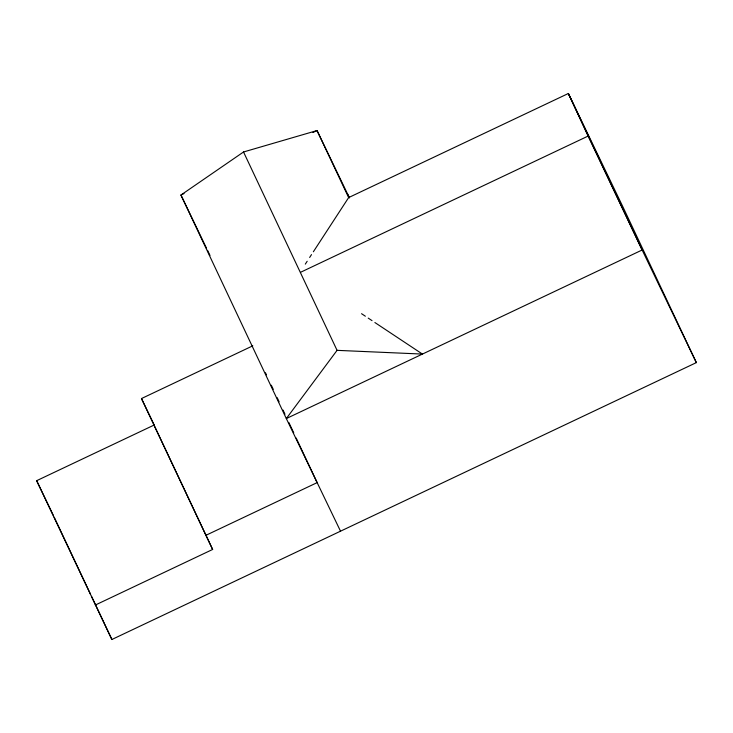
<?xml version="1.0" encoding="UTF-8"?>
<svg xmlns="http://www.w3.org/2000/svg" width="733" height="733" viewBox="0 0 733 733"><rect width="100%" height="100%" fill="white"/><g stroke="black" fill="none" stroke-linecap="round" stroke-linejoin="round"><path stroke-width="1.1" d="M305.313 264.118L307.173 261.269M309.647 257.466L311.507 254.617M313.358 251.767L348.642 197.58L568.359 93.494L622.555 206.12L696.35 362.615L111.874 639.506L36.65 480.692L154.003 425.103L212.634 549.457L95.29 605.055M374.884 322.529L422.437 354.076L337.07 350.347L286.319 418.561L340.524 531.187M349.412 197.818L317.041 130.556L243.53 151.978L180.932 195.033L286.319 418.561L642.145 249.99L696.35 362.615M184.02 193.567L180.932 195.033L206.55 248.276M312.918 132.508L317.041 130.556L348.642 197.58M300.777 272.19L588.086 136.081L568.359 93.494L642.145 249.99L588.086 136.081M212.634 549.457L141.478 398.55L252.793 345.82M205.845 535.347L317.151 482.616L296.187 438.05M361.561 313.697L365.364 316.216M368.223 318.113L372.025 320.633M207.54 250.329L210.004 255.441M141.478 398.55L154.159 424.902M36.65 480.692L53.234 515.152M347.433 193.695L349.339 197.736M243.53 151.978L337.07 350.347M54.205 517.205L90.544 594.289M91.515 596.341L111.874 639.506M265.465 372.767L266.446 374.838M271.32 385.201L273.272 389.342M277.166 397.634L279.117 401.785M283.02 410.068L284.972 414.218M288.866 422.51L293.75 432.873"/></g></svg>
